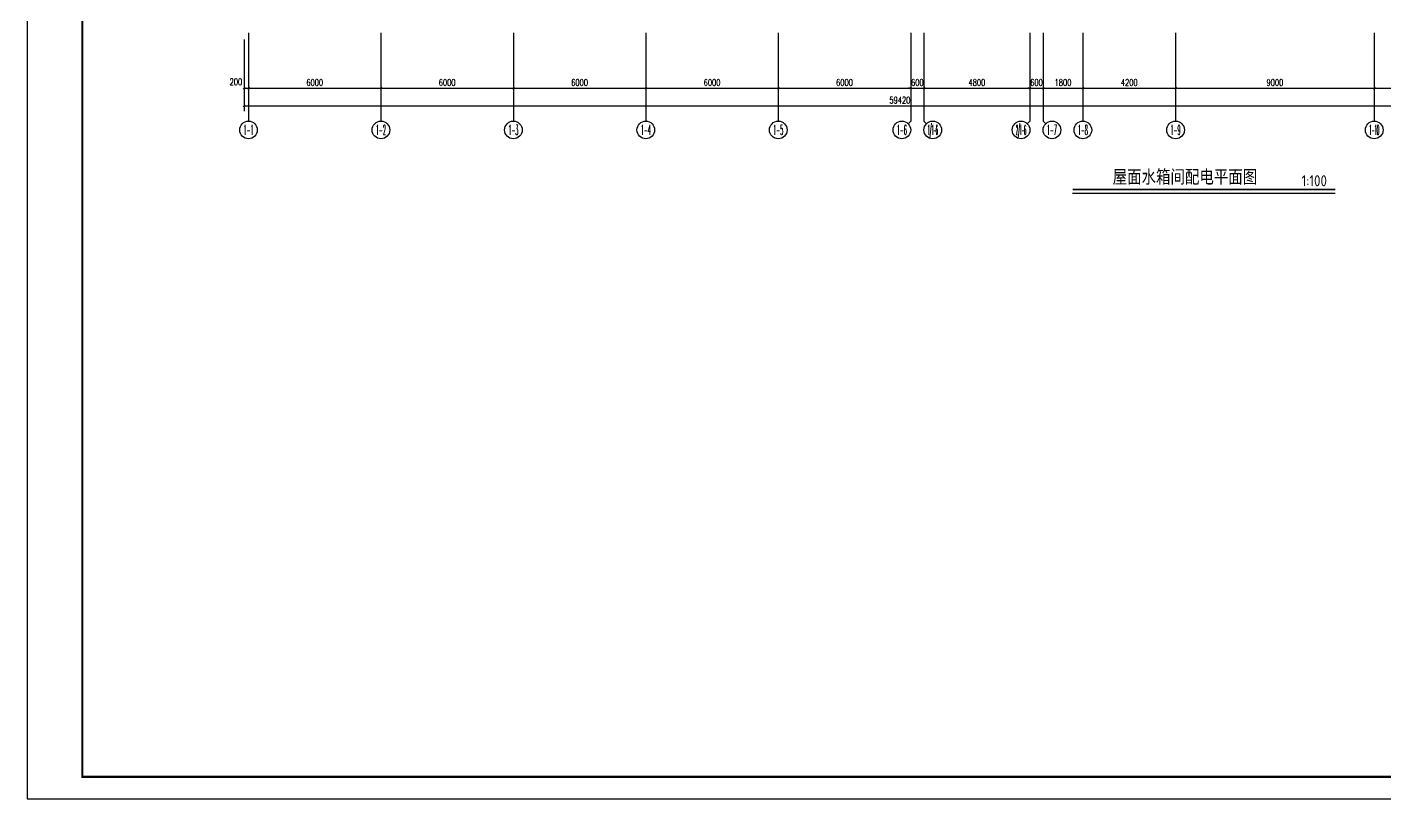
# Model space of a CAD drawing. Extents: x 815029915 to 815825525, y 579155098 to 579748855.
# Drawn here: x 815138250 to 815199760, y 579328320 to 579363266 of the extents above; entities that cross this region are included whole.
import ezdxf
from ezdxf.enums import TextEntityAlignment as Align

# ---------------------------------------------------------------- set-up
doc = ezdxf.new("R2010")
doc.units = 0
doc.header["$LTSCALE"] = 100
doc.header["$MEASUREMENT"] = 0
for name, color, linetype in [('AXIS', 3, 'Continuous'), ('AXIS_TEXT', 7, 'Continuous'), ('DIM_SYMB', 3, 'Continuous'), ('PUB_TEXT', 7, 'Continuous'), ('ZG-图框层', 4, 'Continuous'), ('zm', 1, 'Continuous')]:
    doc.layers.add(name, color=color, linetype=linetype)
doc.styles.add('_TCH_AXIS', font='COMPLEX', dxfattribs={"bigfont": 'GBCBIG'})
doc.styles.add('_TCH_DIM_T3', font='SIMPLEX', dxfattribs={"width": 0.705882, "bigfont": 'GBCBIG'})
doc.styles.add('COMPLEX', font='COMPLEX')
doc.styles.get("Standard").update_dxf_attribs({"font": 'gbenor.shx', "bigfont": 'gbcbig.shx'})
doc.styles.add('图签各称', font='')
doc.styles.get('图签各称').set_extended_font_data('SimSun')
doc.dimstyles.new('_TCH_ARCH-100', dxfattribs={"dimscale": 100, "dimtxt": 2.975, "dimasz": 1, "dimexe": 2.5, "dimexo": 3, "dimgap": 1, "dimtad": 1, "dimdec": 0, "dimzin": 0, "dimdsep": 46, "dimtxsty": '_TCH_DIM_T3', "dimblk": 'ARCHTICK', "dimcen": 0.09, "dimclrt": 7, "dimazin": 2, "dimtfac": 1, "dimtdec": 0, "dimtix": 1, "dimtmove": 2, "dimatfit": 3, "dimfxl": 0, "dimtolj": 1, "dimtzin": 0, "dimarcsym": 0})

# ---------------------------------------------------------------- blocks, each defined once
blk = doc.blocks.new('_AXISO')
blk.add_circle((0, 0), 0.5)
at = {"layer": 'AXIS_TEXT', "style": 'COMPLEX', "width": 1.041667}
blk.add_attdef('A', text='', height=0.56, dxfattribs=at).set_placement((-0.25, -0.28), (0.25, -0.28), align=Align.FIT)
blk = doc.blocks.new('_ArchTick')
at = {"color": 0, "linetype": 'ByBlock', "const_width": 0.4}
blk.add_lwpolyline([(-0.5, -0.5), (0.5, 0.5)], dxfattribs=at)
blk = doc.blocks.new('*D581')
at = {"layer": 'AXIS', "color": 0, "lineweight": -2, "transparency": 16777216}
for p, q in [((815148078, 579362710), (815148078, 579359460)), ((815207498, 579362710), (815207498, 579359460)), ((815148078, 579359710), (815207498, 579359710))]:
    blk.add_line(p, q, dxfattribs=at)
at = {"layer": 'Defpoints', "color": 0, "transparency": 16777216}
for p in [(815148078, 579363010), (815207498, 579363010), (815207498, 579359710)]:
    blk.add_point(p, dxfattribs=at)
at = {"layer": 'AXIS', "color": 0, "lineweight": -2, "transparency": 16777216, "xscale": 100, "yscale": 100, "zscale": 100, "rotation": 180}
blk.add_blockref('_ArchTick', (815148078, 579359710), dxfattribs=at)
at = {"layer": 'AXIS', "color": 0, "lineweight": -2, "transparency": 16777216, "xscale": 100, "yscale": 100, "zscale": 100}
blk.add_blockref('_ArchTick', (815207498, 579359710), dxfattribs=at)
at = {"layer": 'AXIS', "color": 7, "transparency": 16777216, "insert": (815177788, 579359958), "char_height": 297.5, "attachment_point": 5, "style": '_TCH_DIM_T3'}
blk.add_mtext('\\A1;59420', dxfattribs=at)
blk = doc.blocks.new('*D582')
at = {"layer": 'AXIS', "color": 0, "lineweight": -2, "transparency": 16777216}
for p, q in [((815148078, 579362710), (815148078, 579360260)), ((815148278, 579362710), (815148278, 579360260)), ((815148078, 579360510), (815148278, 579360510))]:
    blk.add_line(p, q, dxfattribs=at)
at = {"layer": 'Defpoints', "color": 0, "transparency": 16777216}
for p in [(815148078, 579363010), (815148278, 579363010), (815148278, 579360510)]:
    blk.add_point(p, dxfattribs=at)
at = {"layer": 'AXIS', "color": 0, "lineweight": -2, "transparency": 16777216, "xscale": 100, "yscale": 100, "zscale": 100, "rotation": 180}
blk.add_blockref('_ArchTick', (815148078, 579360510), dxfattribs=at)
at = {"layer": 'AXIS', "color": 0, "lineweight": -2, "transparency": 16777216, "xscale": 100, "yscale": 100, "zscale": 100}
blk.add_blockref('_ArchTick', (815148278, 579360510), dxfattribs=at)
at = {"layer": 'AXIS', "color": 7, "transparency": 16777216, "insert": (815147708, 579360785), "char_height": 297.5, "attachment_point": 5, "style": '_TCH_DIM_T3'}
blk.add_mtext('\\A1;200', dxfattribs=at)
blk = doc.blocks.new('*D583')
at = {"layer": 'AXIS', "color": 0, "lineweight": -2, "transparency": 16777216}
for p, q in [((815148278, 579362710), (815148278, 579360260)), ((815154278, 579362710), (815154278, 579360260)), ((815148278, 579360510), (815154278, 579360510))]:
    blk.add_line(p, q, dxfattribs=at)
at = {"layer": 'Defpoints', "color": 0, "transparency": 16777216}
for p in [(815148278, 579363010), (815154278, 579363010), (815154278, 579360510)]:
    blk.add_point(p, dxfattribs=at)
at = {"layer": 'AXIS', "color": 0, "lineweight": -2, "transparency": 16777216, "xscale": 100, "yscale": 100, "zscale": 100, "rotation": 180}
blk.add_blockref('_ArchTick', (815148278, 579360510), dxfattribs=at)
at = {"layer": 'AXIS', "color": 0, "lineweight": -2, "transparency": 16777216, "xscale": 100, "yscale": 100, "zscale": 100}
blk.add_blockref('_ArchTick', (815154278, 579360510), dxfattribs=at)
at = {"layer": 'AXIS', "color": 7, "transparency": 16777216, "insert": (815151278, 579360758), "char_height": 297.5, "attachment_point": 5, "style": '_TCH_DIM_T3'}
blk.add_mtext('\\A1;6000', dxfattribs=at)
blk = doc.blocks.new('*D584')
at = {"layer": 'AXIS', "color": 0, "lineweight": -2, "transparency": 16777216}
for p, q in [((815154278, 579362710), (815154278, 579360260)), ((815160278, 579362710), (815160278, 579360260)), ((815154278, 579360510), (815160278, 579360510))]:
    blk.add_line(p, q, dxfattribs=at)
at = {"layer": 'Defpoints', "color": 0, "transparency": 16777216}
for p in [(815154278, 579363010), (815160278, 579363010), (815160278, 579360510)]:
    blk.add_point(p, dxfattribs=at)
at = {"layer": 'AXIS', "color": 0, "lineweight": -2, "transparency": 16777216, "xscale": 100, "yscale": 100, "zscale": 100, "rotation": 180}
blk.add_blockref('_ArchTick', (815154278, 579360510), dxfattribs=at)
at = {"layer": 'AXIS', "color": 0, "lineweight": -2, "transparency": 16777216, "xscale": 100, "yscale": 100, "zscale": 100}
blk.add_blockref('_ArchTick', (815160278, 579360510), dxfattribs=at)
at = {"layer": 'AXIS', "color": 7, "transparency": 16777216, "insert": (815157278, 579360758), "char_height": 297.5, "attachment_point": 5, "style": '_TCH_DIM_T3'}
blk.add_mtext('\\A1;6000', dxfattribs=at)
blk = doc.blocks.new('*D585')
at = {"layer": 'AXIS', "color": 0, "lineweight": -2, "transparency": 16777216}
for p, q in [((815160278, 579362710), (815160278, 579360260)), ((815166278, 579362710), (815166278, 579360260)), ((815160278, 579360510), (815166278, 579360510))]:
    blk.add_line(p, q, dxfattribs=at)
at = {"layer": 'Defpoints', "color": 0, "transparency": 16777216}
for p in [(815160278, 579363010), (815166278, 579363010), (815166278, 579360510)]:
    blk.add_point(p, dxfattribs=at)
at = {"layer": 'AXIS', "color": 0, "lineweight": -2, "transparency": 16777216, "xscale": 100, "yscale": 100, "zscale": 100, "rotation": 180}
blk.add_blockref('_ArchTick', (815160278, 579360510), dxfattribs=at)
at = {"layer": 'AXIS', "color": 0, "lineweight": -2, "transparency": 16777216, "xscale": 100, "yscale": 100, "zscale": 100}
blk.add_blockref('_ArchTick', (815166278, 579360510), dxfattribs=at)
at = {"layer": 'AXIS', "color": 7, "transparency": 16777216, "insert": (815163278, 579360758), "char_height": 297.5, "attachment_point": 5, "style": '_TCH_DIM_T3'}
blk.add_mtext('\\A1;6000', dxfattribs=at)
blk = doc.blocks.new('*D586')
at = {"layer": 'AXIS', "color": 0, "lineweight": -2, "transparency": 16777216}
for p, q in [((815166278, 579362710), (815166278, 579360260)), ((815172278, 579362710), (815172278, 579360260)), ((815166278, 579360510), (815172278, 579360510))]:
    blk.add_line(p, q, dxfattribs=at)
at = {"layer": 'Defpoints', "color": 0, "transparency": 16777216}
for p in [(815166278, 579363010), (815172278, 579363010), (815172278, 579360510)]:
    blk.add_point(p, dxfattribs=at)
at = {"layer": 'AXIS', "color": 0, "lineweight": -2, "transparency": 16777216, "xscale": 100, "yscale": 100, "zscale": 100, "rotation": 180}
blk.add_blockref('_ArchTick', (815166278, 579360510), dxfattribs=at)
at = {"layer": 'AXIS', "color": 0, "lineweight": -2, "transparency": 16777216, "xscale": 100, "yscale": 100, "zscale": 100}
blk.add_blockref('_ArchTick', (815172278, 579360510), dxfattribs=at)
at = {"layer": 'AXIS', "color": 7, "transparency": 16777216, "insert": (815169278, 579360758), "char_height": 297.5, "attachment_point": 5, "style": '_TCH_DIM_T3'}
blk.add_mtext('\\A1;6000', dxfattribs=at)
blk = doc.blocks.new('*D587')
at = {"layer": 'AXIS', "color": 0, "lineweight": -2, "transparency": 16777216}
for p, q in [((815172278, 579362710), (815172278, 579360260)), ((815178278, 579362710), (815178278, 579360260)), ((815172278, 579360510), (815178278, 579360510))]:
    blk.add_line(p, q, dxfattribs=at)
at = {"layer": 'Defpoints', "color": 0, "transparency": 16777216}
for p in [(815172278, 579363010), (815178278, 579363010), (815178278, 579360510)]:
    blk.add_point(p, dxfattribs=at)
at = {"layer": 'AXIS', "color": 0, "lineweight": -2, "transparency": 16777216, "xscale": 100, "yscale": 100, "zscale": 100, "rotation": 180}
blk.add_blockref('_ArchTick', (815172278, 579360510), dxfattribs=at)
at = {"layer": 'AXIS', "color": 0, "lineweight": -2, "transparency": 16777216, "xscale": 100, "yscale": 100, "zscale": 100}
blk.add_blockref('_ArchTick', (815178278, 579360510), dxfattribs=at)
at = {"layer": 'AXIS', "color": 7, "transparency": 16777216, "insert": (815175278, 579360758), "char_height": 297.5, "attachment_point": 5, "style": '_TCH_DIM_T3'}
blk.add_mtext('\\A1;6000', dxfattribs=at)
blk = doc.blocks.new('*D588')
at = {"layer": 'AXIS', "color": 0, "lineweight": -2, "transparency": 16777216}
for p, q in [((815178278, 579362710), (815178278, 579360260)), ((815178878, 579362710), (815178878, 579360260)), ((815178278, 579360510), (815178178, 579360510)), ((815178278, 579360510), (815178878, 579360510)), ((815178878, 579360510), (815178978, 579360510))]:
    blk.add_line(p, q, dxfattribs=at)
at = {"layer": 'Defpoints', "color": 0, "transparency": 16777216}
for p in [(815178278, 579363010), (815178878, 579363010), (815178878, 579360510)]:
    blk.add_point(p, dxfattribs=at)
at = {"layer": 'AXIS', "color": 0, "lineweight": -2, "transparency": 16777216, "xscale": 100, "yscale": 100, "zscale": 100}
blk.add_blockref('_ArchTick', (815178278, 579360510), dxfattribs=at)
at = {"layer": 'AXIS', "color": 0, "lineweight": -2, "transparency": 16777216, "xscale": 100, "yscale": 100, "zscale": 100, "rotation": 180}
blk.add_blockref('_ArchTick', (815178878, 579360510), dxfattribs=at)
at = {"layer": 'AXIS', "color": 7, "transparency": 16777216, "insert": (815178578, 579360758), "char_height": 297.5, "attachment_point": 5, "style": '_TCH_DIM_T3'}
blk.add_mtext('\\A1;600', dxfattribs=at)
blk = doc.blocks.new('*D589')
at = {"layer": 'AXIS', "color": 0, "lineweight": -2, "transparency": 16777216}
for p, q in [((815178878, 579362710), (815178878, 579360260)), ((815183678, 579362710), (815183678, 579360260)), ((815178878, 579360510), (815183678, 579360510))]:
    blk.add_line(p, q, dxfattribs=at)
at = {"layer": 'Defpoints', "color": 0, "transparency": 16777216}
for p in [(815178878, 579363010), (815183678, 579363010), (815183678, 579360510)]:
    blk.add_point(p, dxfattribs=at)
at = {"layer": 'AXIS', "color": 0, "lineweight": -2, "transparency": 16777216, "xscale": 100, "yscale": 100, "zscale": 100, "rotation": 180}
blk.add_blockref('_ArchTick', (815178878, 579360510), dxfattribs=at)
at = {"layer": 'AXIS', "color": 0, "lineweight": -2, "transparency": 16777216, "xscale": 100, "yscale": 100, "zscale": 100}
blk.add_blockref('_ArchTick', (815183678, 579360510), dxfattribs=at)
at = {"layer": 'AXIS', "color": 7, "transparency": 16777216, "insert": (815181278, 579360758), "char_height": 297.5, "attachment_point": 5, "style": '_TCH_DIM_T3'}
blk.add_mtext('\\A1;4800', dxfattribs=at)
blk = doc.blocks.new('*D590')
at = {"layer": 'AXIS', "color": 0, "lineweight": -2, "transparency": 16777216}
for p, q in [((815183678, 579362710), (815183678, 579360260)), ((815184278, 579362710), (815184278, 579360260)), ((815183678, 579360510), (815183578, 579360510)), ((815183678, 579360510), (815184278, 579360510)), ((815184278, 579360510), (815184378, 579360510))]:
    blk.add_line(p, q, dxfattribs=at)
at = {"layer": 'Defpoints', "color": 0, "transparency": 16777216}
for p in [(815183678, 579363010), (815184278, 579363010), (815184278, 579360510)]:
    blk.add_point(p, dxfattribs=at)
at = {"layer": 'AXIS', "color": 0, "lineweight": -2, "transparency": 16777216, "xscale": 100, "yscale": 100, "zscale": 100}
blk.add_blockref('_ArchTick', (815183678, 579360510), dxfattribs=at)
at = {"layer": 'AXIS', "color": 0, "lineweight": -2, "transparency": 16777216, "xscale": 100, "yscale": 100, "zscale": 100, "rotation": 180}
blk.add_blockref('_ArchTick', (815184278, 579360510), dxfattribs=at)
at = {"layer": 'AXIS', "color": 7, "transparency": 16777216, "insert": (815183978, 579360758), "char_height": 297.5, "attachment_point": 5, "style": '_TCH_DIM_T3'}
blk.add_mtext('\\A1;600', dxfattribs=at)
blk = doc.blocks.new('*D591')
at = {"layer": 'AXIS', "color": 0, "lineweight": -2, "transparency": 16777216}
for p, q in [((815184278, 579362710), (815184278, 579360260)), ((815186078, 579362710), (815186078, 579360260)), ((815184278, 579360510), (815186078, 579360510))]:
    blk.add_line(p, q, dxfattribs=at)
at = {"layer": 'Defpoints', "color": 0, "transparency": 16777216}
for p in [(815184278, 579363010), (815186078, 579363010), (815186078, 579360510)]:
    blk.add_point(p, dxfattribs=at)
at = {"layer": 'AXIS', "color": 0, "lineweight": -2, "transparency": 16777216, "xscale": 100, "yscale": 100, "zscale": 100, "rotation": 180}
blk.add_blockref('_ArchTick', (815184278, 579360510), dxfattribs=at)
at = {"layer": 'AXIS', "color": 0, "lineweight": -2, "transparency": 16777216, "xscale": 100, "yscale": 100, "zscale": 100}
blk.add_blockref('_ArchTick', (815186078, 579360510), dxfattribs=at)
at = {"layer": 'AXIS', "color": 7, "transparency": 16777216, "insert": (815185178, 579360758), "char_height": 297.5, "attachment_point": 5, "style": '_TCH_DIM_T3'}
blk.add_mtext('\\A1;1800', dxfattribs=at)
blk = doc.blocks.new('*D592')
at = {"layer": 'AXIS', "color": 0, "lineweight": -2, "transparency": 16777216}
for p, q in [((815186078, 579362710), (815186078, 579360260)), ((815190278, 579362710), (815190278, 579360260)), ((815186078, 579360510), (815190278, 579360510))]:
    blk.add_line(p, q, dxfattribs=at)
at = {"layer": 'Defpoints', "color": 0, "transparency": 16777216}
for p in [(815186078, 579363010), (815190278, 579363010), (815190278, 579360510)]:
    blk.add_point(p, dxfattribs=at)
at = {"layer": 'AXIS', "color": 0, "lineweight": -2, "transparency": 16777216, "xscale": 100, "yscale": 100, "zscale": 100, "rotation": 180}
blk.add_blockref('_ArchTick', (815186078, 579360510), dxfattribs=at)
at = {"layer": 'AXIS', "color": 0, "lineweight": -2, "transparency": 16777216, "xscale": 100, "yscale": 100, "zscale": 100}
blk.add_blockref('_ArchTick', (815190278, 579360510), dxfattribs=at)
at = {"layer": 'AXIS', "color": 7, "transparency": 16777216, "insert": (815188178, 579360758), "char_height": 297.5, "attachment_point": 5, "style": '_TCH_DIM_T3'}
blk.add_mtext('\\A1;4200', dxfattribs=at)
blk = doc.blocks.new('*D593')
at = {"layer": 'AXIS', "color": 0, "lineweight": -2, "transparency": 16777216}
for p, q in [((815190278, 579362710), (815190278, 579360260)), ((815199278, 579362710), (815199278, 579360260)), ((815190278, 579360510), (815199278, 579360510))]:
    blk.add_line(p, q, dxfattribs=at)
at = {"layer": 'Defpoints', "color": 0, "transparency": 16777216}
for p in [(815190278, 579363010), (815199278, 579363010), (815199278, 579360510)]:
    blk.add_point(p, dxfattribs=at)
at = {"layer": 'AXIS', "color": 0, "lineweight": -2, "transparency": 16777216, "xscale": 100, "yscale": 100, "zscale": 100, "rotation": 180}
blk.add_blockref('_ArchTick', (815190278, 579360510), dxfattribs=at)
at = {"layer": 'AXIS', "color": 0, "lineweight": -2, "transparency": 16777216, "xscale": 100, "yscale": 100, "zscale": 100}
blk.add_blockref('_ArchTick', (815199278, 579360510), dxfattribs=at)
at = {"layer": 'AXIS', "color": 7, "transparency": 16777216, "insert": (815194778, 579360758), "char_height": 297.5, "attachment_point": 5, "style": '_TCH_DIM_T3'}
blk.add_mtext('\\A1;9000', dxfattribs=at)
blk = doc.blocks.new('*D594')
at = {"layer": 'AXIS', "color": 0, "lineweight": -2, "transparency": 16777216}
for p, q in [((815199278, 579362710), (815199278, 579360260)), ((815203778, 579362710), (815203778, 579360260)), ((815199278, 579360510), (815203778, 579360510))]:
    blk.add_line(p, q, dxfattribs=at)
at = {"layer": 'Defpoints', "color": 0, "transparency": 16777216}
for p in [(815199278, 579363010), (815203778, 579363010), (815203778, 579360510)]:
    blk.add_point(p, dxfattribs=at)
at = {"layer": 'AXIS', "color": 0, "lineweight": -2, "transparency": 16777216, "xscale": 100, "yscale": 100, "zscale": 100, "rotation": 180}
blk.add_blockref('_ArchTick', (815199278, 579360510), dxfattribs=at)
at = {"layer": 'AXIS', "color": 0, "lineweight": -2, "transparency": 16777216, "xscale": 100, "yscale": 100, "zscale": 100}
blk.add_blockref('_ArchTick', (815203778, 579360510), dxfattribs=at)
at = {"layer": 'AXIS', "color": 7, "transparency": 16777216, "insert": (815201528, 579360758), "char_height": 297.5, "attachment_point": 5, "style": '_TCH_DIM_T3'}
blk.add_mtext('\\A1;4500', dxfattribs=at)
blk = doc.blocks.new('ll')
at = {"layer": 'ZG-图框层'}
blk.add_lwpolyline([(815136770, 579524220), (815255670, 579524220), (815255670, 579608320), (815136770, 579608320)], close=True, dxfattribs=at)

msp = doc.modelspace()

# ---------------------------------------------------------------- linework, layer by layer
at = {"layer": 'AXIS'}
for p, q in [((815148278.2, 579363009.7), (815148278.2, 579359009.7)), ((815154278.2, 579363009.7), (815154278.2, 579359009.7)), ((815160278.2, 579363009.7), (815160278.2, 579359009.7)), ((815166278.2, 579363009.7), (815166278.2, 579359009.7)), ((815172278.2, 579363009.7), (815172278.2, 579359009.7)), ((815178278.2, 579363009.7), (815178278.2, 579359009.7)), ((815178878.2, 579363009.7), (815178878.2, 579359009.7)), ((815183678.2, 579363009.7), (815183678.2, 579359009.7)), ((815184278.2, 579363009.7), (815184278.2, 579359009.7)), ((815186078.2, 579363009.7), (815186078.2, 579359009.7)), ((815190278.2, 579363009.7), (815190278.2, 579359009.7)), ((815199278.2, 579363009.7), (815199278.2, 579359009.7)), ((815178278.2, 579359009.7), (815178161, 579358892.6)), ((815178878.2, 579359009.7), (815178995.4, 579358892.6)), ((815183678.2, 579359009.7), (815183561, 579358892.6)), ((815184278.2, 579359009.7), (815184395.4, 579358892.6))]:
    msp.add_line(p, q, dxfattribs=at)
at = {"layer": 'DIM_SYMB', "const_width": 70}
msp.add_lwpolyline([(815185620.7, 579355918), (815197518, 579355918)], dxfattribs=at)
at = {"layer": 'ZG-图框层'}
msp.add_lwpolyline([(815138250.2, 579328319.6), (815257150.2, 579328319.6), (815257150.2, 579412419.6), (815138250.2, 579412419.6)], close=True, dxfattribs=at)
at = {"layer": 'ZG-图框层', "const_width": 100}
msp.add_lwpolyline([(815140750.2, 579329319.6), (815256150.2, 579329319.6), (815256150.2, 579411419.6), (815140750.2, 579411419.6)], close=True, dxfattribs=at)
at = {"layer": 'zm'}
msp.add_line((815185602.1, 579355753.3), (815197504.5, 579355753.3), dxfattribs=at)

# ---------------------------------------------------------------- block references
at = {"layer": 'AXIS'}
ref = msp.add_blockref('_AXISO', (815148278.2, 579358609.7), dxfattribs=dict(at, xscale=800, yscale=800, zscale=800))
ref.add_attrib('A', '1-1', dxfattribs={"color": 7, "height": 452.55, "style": '_TCH_AXIS', "width": 0.42}).set_placement((815148051.9, 579358383.5), (815148504.5, 579358383.5), align=Align.FIT)
ref = msp.add_blockref('_AXISO', (815154278.2, 579358609.7), dxfattribs=dict(at, xscale=800, yscale=800, zscale=800))
ref.add_attrib('A', '1-2', dxfattribs={"color": 7, "height": 452.55, "style": '_TCH_AXIS', "width": 0.381818}).set_placement((815154051.9, 579358383.5), (815154504.5, 579358383.5), align=Align.FIT)
ref = msp.add_blockref('_AXISO', (815160278.2, 579358609.7), dxfattribs=dict(at, xscale=800, yscale=800, zscale=800))
ref.add_attrib('A', '1-3', dxfattribs={"color": 7, "height": 452.55, "style": '_TCH_AXIS', "width": 0.381818}).set_placement((815160051.9, 579358383.5), (815160504.5, 579358383.5), align=Align.FIT)
ref = msp.add_blockref('_AXISO', (815166278.2, 579358609.7), dxfattribs=dict(at, xscale=800, yscale=800, zscale=800))
ref.add_attrib('A', '1-4', dxfattribs={"color": 7, "height": 452.55, "style": '_TCH_AXIS', "width": 0.368421}).set_placement((815166051.9, 579358383.5), (815166504.5, 579358383.5), align=Align.FIT)
ref = msp.add_blockref('_AXISO', (815172278.2, 579358609.7), dxfattribs=dict(at, xscale=800, yscale=800, zscale=800))
ref.add_attrib('A', '1-5', dxfattribs={"color": 7, "height": 452.55, "style": '_TCH_AXIS', "width": 0.381818}).set_placement((815172051.9, 579358383.5), (815172504.5, 579358383.5), align=Align.FIT)
ref = msp.add_blockref('_AXISO', (815177878.2, 579358609.7), dxfattribs=dict(at, xscale=800, yscale=800, zscale=800))
ref.add_attrib('A', '1-6', dxfattribs={"color": 7, "height": 452.55, "style": '_TCH_AXIS', "width": 0.381818}).set_placement((815177651.9, 579358383.5), (815178104.5, 579358383.5), align=Align.FIT)
ref = msp.add_blockref('_AXISO', (815179278.2, 579358609.7), dxfattribs=dict(at, xscale=800, yscale=800, zscale=800))
ref.add_attrib('A', '1/1-6', dxfattribs={"color": 7, "height": 452.55, "style": '_TCH_AXIS', "width": 0.228261}).set_placement((815179051.9, 579358383.5), (815179504.5, 579358383.5), align=Align.FIT)
ref = msp.add_blockref('_AXISO', (815183278.2, 579358609.7), dxfattribs=dict(at, xscale=800, yscale=800, zscale=800))
ref.add_attrib('A', '2/1-6', dxfattribs={"color": 7, "height": 452.55, "style": '_TCH_AXIS', "width": 0.216495}).set_placement((815183051.9, 579358383.5), (815183504.5, 579358383.5), align=Align.FIT)
ref = msp.add_blockref('_AXISO', (815184678.2, 579358609.7), dxfattribs=dict(at, xscale=800, yscale=800, zscale=800))
ref.add_attrib('A', '1-7', dxfattribs={"color": 7, "height": 452.55, "style": '_TCH_AXIS', "width": 0.381818}).set_placement((815184451.9, 579358383.5), (815184904.5, 579358383.5), align=Align.FIT)
ref = msp.add_blockref('_AXISO', (815186078.2, 579358609.7), dxfattribs=dict(at, xscale=800, yscale=800, zscale=800))
ref.add_attrib('A', '1-8', dxfattribs={"color": 7, "height": 452.55, "style": '_TCH_AXIS', "width": 0.381818}).set_placement((815185851.9, 579358383.5), (815186304.5, 579358383.5), align=Align.FIT)
ref = msp.add_blockref('_AXISO', (815190278.2, 579358609.7), dxfattribs=dict(at, xscale=800, yscale=800, zscale=800))
ref.add_attrib('A', '1-9', dxfattribs={"color": 7, "height": 452.55, "style": '_TCH_AXIS', "width": 0.381818}).set_placement((815190051.9, 579358383.5), (815190504.5, 579358383.5), align=Align.FIT)
ref = msp.add_blockref('_AXISO', (815199278.2, 579358609.7), dxfattribs=dict(at, xscale=800, yscale=800, zscale=800))
ref.add_attrib('A', '1-10', dxfattribs={"color": 7, "height": 452.55, "style": '_TCH_AXIS', "width": 0.3}).set_placement((815199051.9, 579358383.5), (815199504.5, 579358383.5), align=Align.FIT)
at = {"layer": 'zm', "color": 1}
msp.add_blockref('ll', (1480.1, -195900.4), dxfattribs=at)

# ---------------------------------------------------------------- texts
at = {"layer": 'PUB_TEXT'}
msp.add_text('1:100', height=500, dxfattribs=at).set_placement((815195987.5, 579356059.2))
at = {"layer": 'zm', "color": 1, "style": '图签各称', "width": 0.8}
msp.add_text('屋面水箱间配电平面图', height=600, dxfattribs=at).set_placement((815187428.2, 579356191.8))

# ---------------------------------------------------------------- dimensions: what is measured, and where the dimension line sits
at = {"layer": 'AXIS'}
dim = msp.add_linear_dim(base=(815148278.2, 579360509.7), p1=(815148078.2, 579363009.7), p2=(815148278.2, 579363009.7), angle=0, dimstyle='_TCH_ARCH-100', dxfattribs=at)
dim.commit()
dim.dimension.update_dxf_attribs({"geometry": '*D582', "text_midpoint": (815147708.2, 579360784.7), "dimtype": 161})
for p1, p2, distance, picture, middle in [((815148078.2, 579363009.7), (815207498.2, 579363009.7), -3300, '*D581', (815177788.2, 579359958.5)), ((815148278.2, 579363009.7), (815154278.2, 579363009.7), -2500, '*D583', (815151278.2, 579360758.5)), ((815154278.2, 579363009.7), (815160278.2, 579363009.7), -2500, '*D584', (815157278.2, 579360758.5)), ((815160278.2, 579363009.7), (815166278.2, 579363009.7), -2500, '*D585', (815163278.2, 579360758.5)), ((815166278.2, 579363009.7), (815172278.2, 579363009.7), -2500, '*D586', (815169278.2, 579360758.5)), ((815172278.2, 579363009.7), (815178278.2, 579363009.7), -2500, '*D587', (815175278.2, 579360758.5)), ((815178278.2, 579363009.7), (815178878.2, 579363009.7), -2500, '*D588', (815178578.2, 579360758.5)), ((815178878.2, 579363009.7), (815183678.2, 579363009.7), -2500, '*D589', (815181278.2, 579360758.5)), ((815183678.2, 579363009.7), (815184278.2, 579363009.7), -2500, '*D590', (815183978.2, 579360758.5)), ((815184278.2, 579363009.7), (815186078.2, 579363009.7), -2500, '*D591', (815185178.2, 579360758.5)), ((815186078.2, 579363009.7), (815190278.2, 579363009.7), -2500, '*D592', (815188178.2, 579360758.5)), ((815190278.2, 579363009.7), (815199278.2, 579363009.7), -2500, '*D593', (815194778.2, 579360758.5)), ((815199278.2, 579363009.7), (815203778.2, 579363009.7), -2500, '*D594', (815201528.2, 579360758.5))]:
    dim = msp.add_aligned_dim(p1=p1, p2=p2, distance=distance, dimstyle='_TCH_ARCH-100', dxfattribs=at)
    dim.commit()
    dim.dimension.update_dxf_attribs({"geometry": picture, "text_midpoint": middle})

doc.saveas('drawing.dxf')
